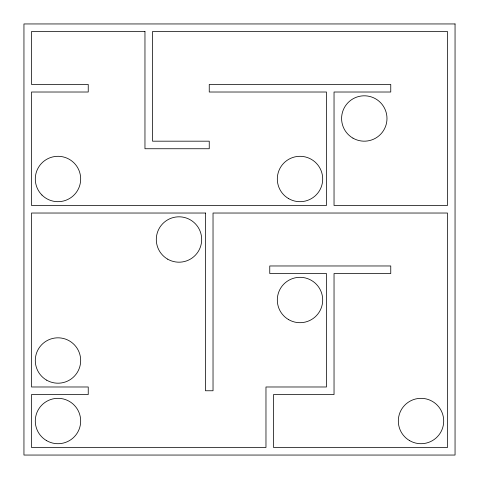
<?xml version="1.0" encoding="UTF-8"?>
<svg xmlns="http://www.w3.org/2000/svg" width="479" height="479" viewBox="0 0 479 479"><rect width="100%" height="100%" fill="white"/><g stroke="black" fill="none" stroke-linecap="round" stroke-linejoin="round"><path stroke-width="0.72" d="M455.05 23.95L23.95 23.95L23.95 455.05L455.05 455.05L455.05 23.95M144.963 31.512L31.512 31.512L31.512 84.454L88.238 84.454L88.238 92.016L31.512 92.016L31.512 205.467L326.474 205.467L326.474 92.016L209.245 92.016L209.245 84.454L390.762 84.454L390.762 92.016L334.037 92.016L334.037 205.467L447.488 205.467L447.488 31.512L152.526 31.512L152.526 141.179L209.245 141.179L209.245 148.741L144.963 148.741L144.963 31.512M205.467 213.029L31.512 213.029L31.512 386.984L88.238 386.984L88.238 394.546L31.512 394.546L31.512 447.488L265.971 447.488L265.971 386.984L326.474 386.984L326.474 273.533L269.755 273.533L269.755 265.971L390.762 265.971L390.762 273.533L334.037 273.533L334.037 394.546L273.533 394.546L273.533 447.488L447.488 447.488L447.488 213.029L213.029 213.029L213.029 390.762L205.467 390.762L205.467 213.029M46.637 440.668A22.687 22.687 0 0 0 80.676 421.017A22.687 22.687 0 0 0 46.637 401.366A22.687 22.687 0 0 0 46.637 440.668M46.637 380.158A22.687 22.687 0 0 0 80.676 360.513A22.687 22.687 0 0 0 46.637 340.862A22.687 22.687 0 0 0 46.637 380.158M41.942 195.037A22.687 22.687 0 0 0 79.903 184.87A22.687 22.687 0 0 0 52.109 157.076A22.687 22.687 0 0 0 41.942 195.037M352.945 138.138A22.687 22.687 0 0 0 386.984 118.487A22.687 22.687 0 0 0 352.945 98.842A22.687 22.687 0 0 0 352.945 138.138M288.663 198.647A22.687 22.687 0 0 0 322.696 178.996A22.687 22.687 0 0 0 288.663 159.345A22.687 22.687 0 0 0 288.663 198.647M167.65 259.151A22.687 22.687 0 0 0 201.683 239.5A22.687 22.687 0 0 0 167.65 219.849A22.687 22.687 0 0 0 167.65 259.151M288.663 319.655A22.687 22.687 0 0 0 322.696 300.004A22.687 22.687 0 0 0 288.663 280.353A22.687 22.687 0 0 0 288.663 319.655M409.671 440.668A22.687 22.687 0 0 0 443.704 421.017A22.687 22.687 0 0 0 409.671 401.366A22.687 22.687 0 0 0 409.671 440.668"/></g></svg>
